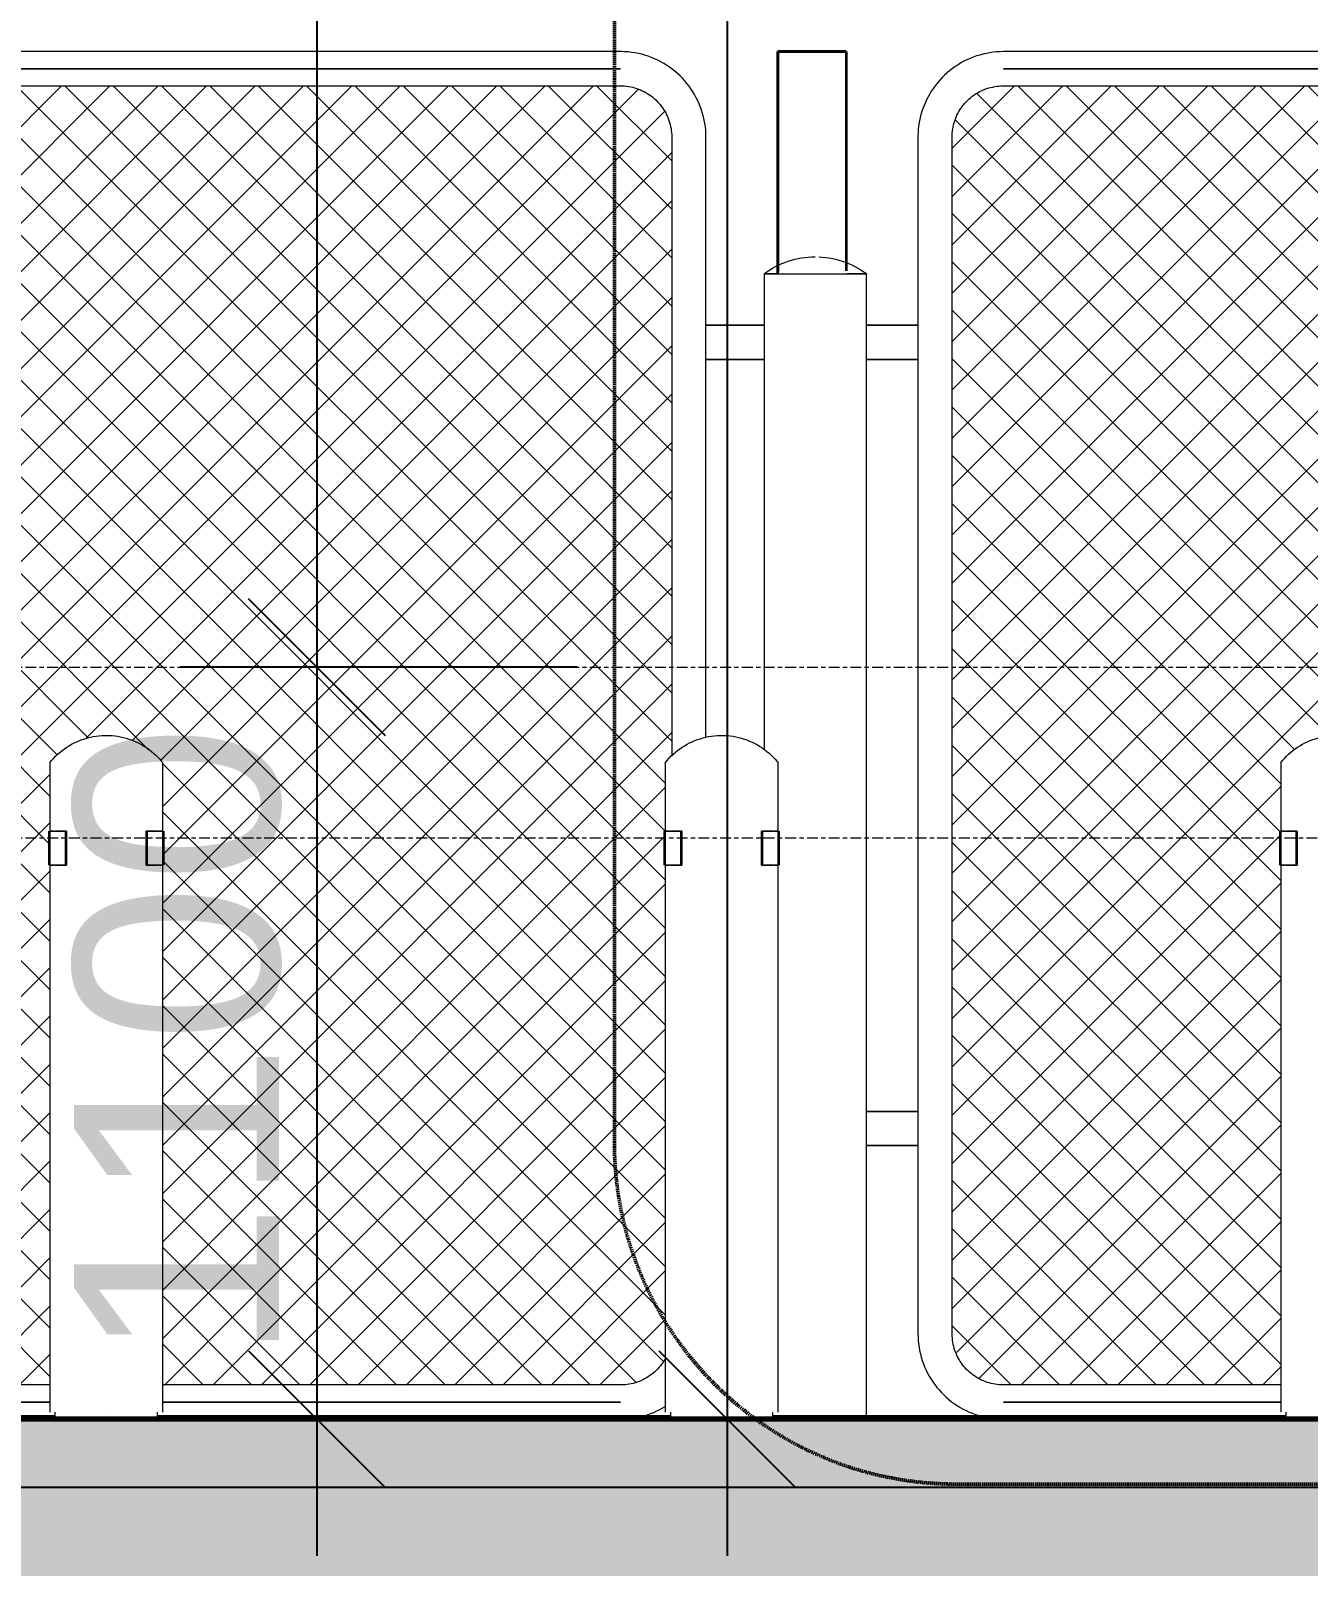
# Model space of a CAD drawing. Header units: millimetres. Extents: x -187664 to 435448, y -313239 to 299894.
# Drawn here: x 117036 to 118904, y -295212 to -292966 of the extents above; entities that cross this region are included whole.
import ezdxf

# ---------------------------------------------------------------- set-up
doc = ezdxf.new("R2010")
doc.units = ezdxf.units.MM
doc.linetypes.add('Centre', pattern=[31.75, 6.35, -4.7625, 15.875, -4.7625])
doc.linetypes.add('DPA_Hidden 50', pattern=[3, 2, -1])
for name, color, linetype, lineweight in [('A-ANNO-DIMS', 7, 'Continuous', 9), ('A-DETL-GENF', 7, 'Continuous', 35), ('A-DETL-THIN', 7, 'Continuous', 25), ('A-FLOR-FNSH', 7, 'Continuous', 70), ('A-FLOR-LEVL', 7, 'Continuous', 35), ('A-FLOR-PATT', 7, 'Continuous', 70), ('A-GENM', 7, 'Continuous', 9), ('A-GLAZ-CURT', 7, 'Continuous', 9), ('A-GLAZ-CWMG', 7, 'Continuous', 35)]:
    doc.layers.add(name, color=color, linetype=linetype, lineweight=lineweight)
doc.styles.add('Arial_2', font='arial.ttf', dxfattribs={"height": 300})
doc.dimstyles.new('DPA-DIM-3_0_T-T', dxfattribs={"dimscale": 304.8, "dimtxt": 306.07782, "dimasz": 0.656168, "dimexe": 0.656168, "dimexo": 0.0625, "dimgap": 0.164042, "dimtad": 1, "dimdec": 0, "dimzin": 0, "dimdsep": 46, "dimtxsty": 'Arial_2', "dimblk1": 'OBLIQUE', "dimblk2": 'OBLIQUE', "dimsah": 1, "dimcen": 0.09, "dimdle": 0.656168, "dimclrd": 7, "dimclre": 7, "dimclrt": 7, "dimadec": 8, "dimazin": 0, "dimtfac": 1, "dimtdec": 4, "dimtix": 1, "dimtmove": 0, "dimatfit": 3, "dimfxl": 1.312336, "dimfxlon": 1, "dimtvp": 1, "dimtolj": 1, "dimtzin": 0, "dimarcsym": 2})
pattern_1 = [(50, (108217.3, -305821.75), (728.737, -63.756), [76.2, -838.2]), (355, (108217.3, -305821.75), (-140.972, 764.228), [60.96, -670.56]), (100.451, (108278, -305827.1), (587.77, 700.467), [64.76, -712.36]), (46.184, (108217.3, -305618.55), (1084.316, -168.17), [114.3, -1257.3]), (96.636, (108307.7, -305632.6), (949.61, 989.71), [97.14, -1068.54]), (351.184, (108217.3, -305618.6), (949.62, 989.7), [91.44, -1005.84]), (21, (108318.9, -305669.35), (606.458, -409.06), [76.2, -838.2]), (326, (108318.9, -305669.35), (247.208, 736.753), [60.96, -670.56]), (71.451, (108369.44, -305703.44), (853.668, 327.685), [64.76, -712.36]), (37.5, (108217.3, -305821.75), (12.3547, 338.22), [33.528, -628.904, 33.528, -647.192, -673.1]), (37.5, (108217.3, -305821.75), (12.3547, 338.22), [-1343.152, 33.528, -639.572]), (7.5, (108217.3, -305821.75), (267.279, 400.722), [33.528, -354.584, 33.528, -613.664, -256.54]), (7.5, (108217.3, -305821.75), (267.279, 400.722), [-1035.304, 33.528, -223.012]), (327.5, (107990.73, -305821.75), (542.3633, -22.9153), [33.528, -220.472, 33.528, -758.952, -1051.56]), (327.5, (107990.73, -305821.75), (542.3633, -22.9153), [-1046.48, 33.528, -1018.032]), (317.5, (107889.13, -305821.75), (592.517, 101.707), [33.528, -296.672, 33.528, -492.76, -746.76]), (317.5, (107889.13, -305821.75), (592.517, 101.707), [-856.488, 33.528, -713.232])]

# ---------------------------------------------------------------- blocks, each defined once
blk = doc.blocks.new('DPA_CP_Fence Type D - Fence Post Left w MRTA Logo-V178-2120-01 ENTRANCE 1 SECTION A')
at = {"layer": 'A-GLAZ-CURT'}
h = blk.add_hatch(dxfattribs=at)
h.set_pattern_fill('FP_17', style=0, pattern_type=2)
h.set_pattern_definition([(45, (-866571.63, 101450), (-35.3552, 35.3554), []), (135, (-866571.63, 101450), (-35.3552, -35.3554), [])])
h.paths.add_polyline_path([(-865351.6, 101499.9), (-865346.4, 101500.5), (-865332.4, 101502.6), (-865311, 101511.9), (-865294.9, 101526.4), (-865286.1, 101539.2), (-865286.1, 102260), (-865288.1, 102260), (-865288.1, 102310), (-865286.1, 102310), (-865286.1, 102410), (-865276.5, 102419.5), (-865277.2, 103330.2), (-865279.2, 103344.2), (-865288.5, 103365.6), (-865303, 103381.7), (-865319, 103392.3), (-865336.4, 103398.4), (-865351.6, 103400.1), (-866499.9, 103400.1), (-866499.9, 101514.9), (-866507.4, 101514.9), (-866507.4, 101499.9), (-866186.1, 101500), (-866186.1, 102260), (-866188.1, 102260), (-866188.1, 102310), (-866186.1, 102310), (-866186.1, 102410), (-866167.8, 102428.1), (-866141.1, 102442.9), (-866134, 102445.3), (-866118, 102448.6), (-866100, 102449.7), (-866077.3, 102446.6), (-866066.3, 102442.9), (-866051.7, 102435.8), (-866036.2, 102425.1), (-866021.1, 102410), (-866021.1, 102310), (-866019.1, 102310), (-866019.1, 102260), (-866021.1, 102260), (-866021.1, 101499.9), (-865351.6, 101499.9)])
at = {"layer": 'A-GLAZ-CURT', "color": 7}
for p, q in [((-865351.6, 103450), (-866507.4, 103450)), ((-865351.6, 103425), (-866507.4, 103425)), ((-866507.4, 103425), (-865351.6, 103425)), ((-866499.9, 103400), (-865351.6, 103400)), ((-865276.6, 103325), (-865276.6, 102419.4)), ((-865226.6, 102447.4), (-865226.6, 103325)), ((-865141.5, 103050), (-865227.5, 103050)), ((-865226.8, 103050), (-865141.5, 103050)), ((-865227.5, 103000), (-865141.5, 103000)), ((-865141.4, 103000), (-865226.8, 103000)), ((-866332.7, 102450), (-866499.8, 102547)), ((-866482.2, 102547), (-866491, 102541.9)), ((-866446.9, 102547), (-866482.2, 102547)), ((-866473.3, 102531.7), (-866446.9, 102547)), ((-866491, 102541.9), (-866473.3, 102531.7)), ((-866499.9, 102505.8), (-866402.8, 102450)), ((-866493.5, 102450), (-866499.9, 102453.7)), ((-866499.9, 102446.3), (-866493.5, 102450)), ((-866402.8, 102450), (-866499.9, 102394.2)), ((-866499.7, 102353), (-866332.7, 102450)), ((-866473.3, 102368.3), (-866491, 102358.1)), ((-866446.9, 102353), (-866473.3, 102368.3)), ((-866491, 102358.1), (-866482.2, 102353)), ((-866482.2, 102353), (-866446.9, 102353)), ((-866186, 101500), (-866507.4, 101500)), ((-865351.6, 101500), (-866021.1, 101500)), ((-866507.4, 101475), (-866186.1, 101475)), ((-866186.1, 101475), (-866507.4, 101475)), ((-866021.1, 101475), (-865351.6, 101475)), ((-865351.6, 101475), (-866021.1, 101475)), ((-866532.4, 101450), (-866505, 101450))]:
    blk.add_line(p, q, dxfattribs=at)
at = {"layer": 'A-GLAZ-CURT', "color": 7, "flags": 128}
for points in [[(-865226.6, 103325), (-865226.7, 103330), (-865227, 103335), (-865227.5, 103340), (-865228.2, 103344.9), (-865229.1, 103349.8), (-865230.2, 103354.7), (-865231.5, 103359.5), (-865233, 103364.3), (-865234.6, 103369), (-865236.5, 103373.7), (-865238.5, 103378.2), (-865240.8, 103382.7), (-865243.2, 103387.1), (-865245.7, 103391.4), (-865248.5, 103395.6), (-865251.4, 103399.6), (-865254.4, 103403.6), (-865257.7, 103407.4), (-865261, 103411.1), (-865264.5, 103414.7), (-865268.2, 103418.1), (-865272, 103421.3), (-865275.9, 103424.5), (-865279.9, 103427.4), (-865284.1, 103430.2), (-865288.4, 103432.8), (-865292.7, 103435.2), (-865297.2, 103437.5), (-865301.7, 103439.6), (-865306.3, 103441.5), (-865311, 103443.2), (-865315.8, 103444.8), (-865320.6, 103446.1), (-865325.5, 103447.2), (-865330.4, 103448.2), (-865335.3, 103448.9), (-865340.3, 103449.5), (-865345.3, 103449.8), (-865350.3, 103450), (-865351.6, 103450)], [(-865351.6, 103400), (-865348.6, 103399.9), (-865345.6, 103399.8), (-865342.7, 103399.5), (-865339.7, 103399), (-865336.7, 103398.5), (-865333.8, 103397.9), (-865330.9, 103397.1), (-865328, 103396.2), (-865325.2, 103395.2), (-865322.4, 103394.1), (-865319.7, 103392.9), (-865317, 103391.5), (-865314.4, 103390.1), (-865311.8, 103388.5), (-865309.3, 103386.9), (-865306.8, 103385.2), (-865304.5, 103383.3), (-865302.2, 103381.4), (-865300, 103379.4), (-865297.8, 103377.3), (-865295.8, 103375.1), (-865293.8, 103372.8), (-865292, 103370.4), (-865290.2, 103368), (-865288.5, 103365.5), (-865287, 103363), (-865285.5, 103360.3), (-865284.1, 103357.7), (-865282.9, 103355), (-865281.7, 103352.2), (-865280.7, 103349.4), (-865279.8, 103346.5), (-865279, 103343.6), (-865278.3, 103340.7), (-865277.7, 103337.7), (-865277.3, 103334.8), (-865276.9, 103331.8), (-865276.7, 103328.8), (-865276.6, 103325.8), (-865276.6, 103325)], [(-865286.5, 101537.7), (-865288.1, 101535.2), (-865289.7, 101532.7), (-865291.5, 101530.2), (-865293.3, 101527.8), (-865295.3, 101525.5), (-865297.3, 101523.3), (-865299.4, 101521.2), (-865301.6, 101519.2), (-865303.8, 101517.2), (-865306.2, 101515.3), (-865308.6, 101513.6), (-865311.1, 101511.9), (-865313.7, 101510.3), (-865316.3, 101508.9), (-865319, 101507.5), (-865321.7, 101506.2), (-865324.5, 101505.1), (-865327.3, 101504.1), (-865330.1, 101503.1), (-865333, 101502.3), (-865335.9, 101501.7), (-865338.9, 101501.1), (-865341.9, 101500.6), (-865344.8, 101500.3), (-865347.8, 101500.1), (-865350.8, 101500), (-865351.6, 101500)], [(-865316.7, 101455), (-865312.3, 101456.3), (-865307.6, 101458), (-865303, 101459.9), (-865298.4, 101461.9), (-865293.9, 101464.1), (-865289.5, 101466.5), (-865286.1, 101468.6)]]:
    blk.add_lwpolyline(points, dxfattribs=at)
blk = doc.blocks.new('DPA_CP_Fence Type D - Fence Post Left w MRTA Logo-17948346-2120-01 ENTRANCE 1 SECTION A')
at = {"layer": 'A-GLAZ-CURT'}
h = blk.add_hatch(dxfattribs=at)
h.set_pattern_fill('FP_18', style=0, pattern_type=2)
h.set_pattern_definition([(45, (-863975.96, 101450), (-35.3552, 35.3554), []), (135, (-863975.96, 101450), (-35.3552, -35.3554), [])])
h.paths.add_polyline_path([(-864008.9, 101499.9), (-863155.1, 101500.5), (-863141.1, 101502.6), (-863119.7, 101511.9), (-863103.6, 101526.4), (-863092.9, 101542.4), (-863086.8, 101560.8), (-863085.2, 101575.8), (-863085.8, 103330.2), (-863087.9, 103344.2), (-863097.1, 103365.6), (-863111.7, 103381.7), (-863127.6, 103392.3), (-863145.1, 103398.4), (-863160.3, 103400.1), (-864796.9, 103399.5), (-864810.8, 103397.4), (-864832.2, 103388.2), (-864848.3, 103373.6), (-864858.9, 103357.7), (-864865.1, 103340.3), (-864866.8, 103325), (-864866.1, 101569.8), (-864864, 101555.8), (-864854.8, 101534.4), (-864840.2, 101518.3), (-864824.3, 101507.7), (-864806.8, 101501.6), (-864791.6, 101499.9), (-864386.1, 101499.9), (-864386.1, 102260), (-864388.1, 102260), (-864388.1, 102310), (-864386.1, 102310), (-864386.1, 102410), (-864367.8, 102428.1), (-864341.1, 102442.9), (-864334, 102445.3), (-864318, 102448.6), (-864300, 102449.7), (-864277.3, 102446.6), (-864266.3, 102442.9), (-864251.7, 102435.8), (-864236.4, 102425.2), (-864221.1, 102410), (-864221.1, 102310), (-864219.1, 102310), (-864219.1, 102260), (-864221.1, 102260), (-864221.1, 101499.9)])
h.paths.add_polyline_path([(-863976, 102353), (-863976, 102547), (-864144.8, 102450), (-864008.9, 102371.9)])
h.paths.add_polyline_path([(-863976, 102345), (-863976, 102353), (-864047.9, 102353), (-864214.9, 102450), (-864047.8, 102547), (-863976, 102547), (-863976, 102450)])
at = {"layer": 'A-GLAZ-CURT', "color": 7}
for p, q in [((-863160.3, 103450), (-864791.6, 103450)), ((-863160.3, 103425), (-864791.6, 103425)), ((-864791.6, 103425), (-863160.3, 103425)), ((-864791.6, 103400), (-863160.3, 103400)), ((-864916.6, 103325), (-864916.6, 101575)), ((-864866.6, 101575), (-864866.6, 103325)), ((-863085.3, 103325), (-863085.3, 101575)), ((-863035.3, 101575), (-863035.3, 103325)), ((-865141.6, 103125), (-865141.6, 102429)), ((-865122.2, 103125), (-865141.6, 103125)), ((-865141.6, 103125), (-864991.6, 103125)), ((-864991.6, 103125), (-865020.8, 103125)), ((-864991.6, 101455), (-864991.6, 103125)), ((-864915.8, 103050), (-864991.8, 103050)), ((-864991.6, 103050), (-864916.6, 103050)), ((-862930.2, 103050), (-863036.1, 103050)), ((-863035.4, 103050), (-862930.2, 103050)), ((-864991.8, 103000), (-864915.8, 103000)), ((-864916.6, 103000), (-864991.6, 103000)), ((-863036.1, 103000), (-862930.2, 103000)), ((-862930.2, 103000), (-863035.4, 103000)), ((-864047.8, 102547), (-864214.9, 102450)), ((-864144.8, 102450), (-863976, 102547)), ((-864065.4, 102547), (-864100.7, 102547)), ((-864100.7, 102547), (-864074.3, 102531.7)), ((-864056.6, 102541.9), (-864065.4, 102547)), ((-863976, 102547), (-864047.8, 102547)), ((-863904.1, 102547), (-863976, 102547)), ((-863976, 102547), (-863807.1, 102450)), ((-863737, 102450), (-863904.1, 102547)), ((-863886.5, 102547), (-863895.3, 102541.9)), ((-863851.2, 102547), (-863886.5, 102547)), ((-863877.6, 102531.7), (-863851.2, 102547)), ((-864074.3, 102531.7), (-864056.6, 102541.9)), ((-863895.3, 102541.9), (-863877.6, 102531.7)), ((-864020.9, 102521.2), (-864038.6, 102511)), ((-864038.6, 102511), (-863933.2, 102450)), ((-863897.9, 102450), (-864020.9, 102521.2)), ((-863931.1, 102521.2), (-863976, 102495.2)), ((-863958.1, 102484.9), (-863913.3, 102511)), ((-863913.3, 102511), (-863931.1, 102521.2)), ((-863993.6, 102485), (-864054, 102450)), ((-863976, 102474.8), (-863993.6, 102485)), ((-863976, 102495.2), (-863958.1, 102484.9)), ((-864018.8, 102450), (-863976, 102474.8)), ((-864214.9, 102450), (-864047.9, 102353)), ((-863976, 102353), (-864144.8, 102450)), ((-864054, 102450), (-863993.6, 102415)), ((-863933.2, 102450), (-864038.6, 102389)), ((-864020.9, 102378.8), (-863897.9, 102450)), ((-863976, 102425.2), (-864018.8, 102450)), ((-863807.1, 102450), (-863976, 102353)), ((-863904.1, 102353), (-863737, 102450)), ((-863993.6, 102415), (-863976, 102425.2)), ((-863958.1, 102415.1), (-863976, 102404.8)), ((-863913.3, 102389), (-863958.1, 102415.1)), ((-863976, 102404.8), (-863931.1, 102378.8)), ((-864074.3, 102368.3), (-864100.7, 102353)), ((-864056.6, 102358.1), (-864074.3, 102368.3)), ((-864038.6, 102389), (-864020.9, 102378.8)), ((-863931.1, 102378.8), (-863913.3, 102389)), ((-863877.6, 102368.3), (-863895.3, 102358.1)), ((-863851.2, 102353), (-863877.6, 102368.3)), ((-864100.7, 102353), (-864065.4, 102353)), ((-864065.4, 102353), (-864056.6, 102358.1)), ((-864047.9, 102353), (-863976, 102353)), ((-863976, 102353), (-863904.1, 102353)), ((-863895.3, 102358.1), (-863886.5, 102353)), ((-863886.5, 102353), (-863851.2, 102353)), ((-864915.8, 101900), (-864991.8, 101900)), ((-864991.6, 101900), (-864916.5, 101900)), ((-862930.2, 101900), (-863036.1, 101900)), ((-863035.3, 101900), (-862930.2, 101900)), ((-864991.8, 101850), (-864915.8, 101850)), ((-864916.5, 101850), (-864991.6, 101850)), ((-863036.1, 101850), (-862930.2, 101850)), ((-862930.2, 101850), (-863035.3, 101850)), ((-864386, 101500), (-864791.6, 101500)), ((-863160.3, 101500), (-864221.1, 101500)), ((-864791.6, 101475), (-864386.1, 101475)), ((-864386.1, 101475), (-864791.6, 101475)), ((-864221.1, 101475), (-863160.3, 101475)), ((-863160.3, 101475), (-864221.1, 101475))]:
    blk.add_line(p, q, dxfattribs=at)
at = {"layer": 'A-GLAZ-CURT', "color": 7, "flags": 128}
for points in [[(-864791.6, 103450), (-864796.6, 103449.9), (-864801.6, 103449.6), (-864806.6, 103449.1), (-864811.6, 103448.4), (-864816.5, 103447.5), (-864821.3, 103446.4), (-864826.2, 103445.1), (-864831, 103443.7), (-864835.7, 103442), (-864840.3, 103440.1), (-864844.9, 103438.1), (-864849.4, 103435.9), (-864853.7, 103433.5), (-864858, 103430.9), (-864862.2, 103428.2), (-864866.3, 103425.3), (-864870.2, 103422.2), (-864874.1, 103419), (-864877.8, 103415.6), (-864881.3, 103412.1), (-864884.7, 103408.4), (-864888, 103404.6), (-864891.1, 103400.7), (-864894, 103396.7), (-864896.8, 103392.5), (-864899.4, 103388.3), (-864901.9, 103383.9), (-864904.1, 103379.5), (-864906.2, 103374.9), (-864908.1, 103370.3), (-864909.9, 103365.6), (-864911.4, 103360.8), (-864912.7, 103356), (-864913.9, 103351.2), (-864914.8, 103346.2), (-864915.6, 103341.3), (-864916.1, 103336.3), (-864916.5, 103331.3), (-864916.6, 103326.3), (-864916.6, 103325)], [(-863035.3, 103325), (-863035.4, 103330), (-863035.7, 103335), (-863036.2, 103340), (-863036.9, 103344.9), (-863037.8, 103349.8), (-863038.9, 103354.7), (-863040.2, 103359.5), (-863041.6, 103364.3), (-863043.3, 103369), (-863045.2, 103373.7), (-863047.2, 103378.2), (-863049.4, 103382.7), (-863051.8, 103387.1), (-863054.4, 103391.4), (-863057.1, 103395.6), (-863060, 103399.6), (-863063.1, 103403.6), (-863066.3, 103407.4), (-863069.7, 103411.1), (-863073.2, 103414.7), (-863076.9, 103418.1), (-863080.6, 103421.3), (-863084.6, 103424.5), (-863088.6, 103427.4), (-863092.8, 103430.2), (-863097, 103432.8), (-863101.4, 103435.2), (-863105.8, 103437.5), (-863110.4, 103439.6), (-863115, 103441.5), (-863119.7, 103443.2), (-863124.5, 103444.8), (-863129.3, 103446.1), (-863134.1, 103447.2), (-863139, 103448.2), (-863144, 103448.9), (-863149, 103449.5), (-863153.9, 103449.8), (-863158.9, 103450), (-863160.3, 103450)], [(-864866.6, 103325), (-864866.6, 103328), (-864866.4, 103331), (-864866.1, 103334), (-864865.7, 103336.9), (-864865.1, 103339.9), (-864864.5, 103342.8), (-864863.7, 103345.7), (-864862.8, 103348.6), (-864861.8, 103351.4), (-864860.7, 103354.2), (-864859.5, 103356.9), (-864858.2, 103359.6), (-864856.7, 103362.3), (-864855.2, 103364.8), (-864853.5, 103367.3), (-864851.8, 103369.8), (-864850, 103372.2), (-864848, 103374.5), (-864846, 103376.7), (-864843.9, 103378.8), (-864841.7, 103380.8), (-864839.4, 103382.8), (-864837.1, 103384.7), (-864834.7, 103386.4), (-864832.2, 103388.1), (-864829.6, 103389.7), (-864827, 103391.1), (-864824.3, 103392.5), (-864821.6, 103393.8), (-864818.8, 103394.9), (-864816, 103395.9), (-864813.1, 103396.9), (-864810.3, 103397.7), (-864807.3, 103398.3), (-864804.4, 103398.9), (-864801.4, 103399.4), (-864798.4, 103399.7), (-864795.4, 103399.9), (-864792.4, 103400), (-864791.6, 103400)], [(-863160.3, 103400), (-863157.3, 103399.9), (-863154.3, 103399.8), (-863151.3, 103399.5), (-863148.3, 103399), (-863145.4, 103398.5), (-863142.5, 103397.9), (-863139.6, 103397.1), (-863136.7, 103396.2), (-863133.9, 103395.2), (-863131.1, 103394.1), (-863128.3, 103392.9), (-863125.7, 103391.5), (-863123, 103390.1), (-863120.5, 103388.5), (-863117.9, 103386.9), (-863115.5, 103385.2), (-863113.1, 103383.3), (-863110.8, 103381.4), (-863108.6, 103379.4), (-863106.5, 103377.3), (-863104.4, 103375.1), (-863102.5, 103372.8), (-863100.6, 103370.4), (-863098.9, 103368), (-863097.2, 103365.5), (-863095.6, 103363), (-863094.1, 103360.3), (-863092.8, 103357.7), (-863091.5, 103355), (-863090.4, 103352.2), (-863089.4, 103349.4), (-863088.4, 103346.5), (-863087.6, 103343.6), (-863087, 103340.7), (-863086.4, 103337.7), (-863085.9, 103334.8), (-863085.6, 103331.8), (-863085.4, 103328.8), (-863085.3, 103325.8), (-863085.3, 103325)], [(-865141.6, 103125), (-865137.6, 103127.9), (-865133.4, 103130.7), (-865129.1, 103133.3), (-865124.7, 103135.7), (-865120.3, 103137.9), (-865115.7, 103140), (-865111.1, 103141.8), (-865106.4, 103143.5), (-865101.6, 103145), (-865096.8, 103146.3), (-865091.9, 103147.4), (-865087, 103148.3), (-865082, 103149), (-865077.1, 103149.6), (-865072.1, 103149.9), (-865067.1, 103150)], [(-865061.6, 103149.9), (-865056.6, 103149.6), (-865051.7, 103149.1), (-865046.7, 103148.4), (-865041.8, 103147.5), (-865036.9, 103146.4), (-865032.1, 103145.1), (-865027.3, 103143.7), (-865022.6, 103142), (-865018, 103140.1), (-865013.4, 103138.1), (-865008.9, 103135.9), (-865004.5, 103133.5), (-865000.2, 103130.9), (-864996.1, 103128.2), (-864992, 103125.3), (-864991.6, 103125)], [(-864916.6, 101575), (-864916.5, 101570), (-864916.2, 101565), (-864915.7, 101560), (-864915, 101555.1), (-864914.1, 101550.2), (-864913.1, 101545.3), (-864911.8, 101540.5), (-864910.3, 101535.7), (-864908.6, 101531), (-864906.8, 101526.3), (-864904.7, 101521.8), (-864902.5, 101517.3), (-864900.1, 101512.9), (-864897.5, 101508.6), (-864894.8, 101504.4), (-864891.9, 101500.4), (-864888.8, 101496.4), (-864885.6, 101492.6), (-864882.2, 101488.9), (-864878.7, 101485.3), (-864875.1, 101481.9), (-864871.3, 101478.7), (-864867.4, 101475.5), (-864863.3, 101472.6), (-864859.2, 101469.8), (-864854.9, 101467.2), (-864850.6, 101464.8), (-864846.1, 101462.5), (-864841.6, 101460.4), (-864836.9, 101458.5), (-864832.2, 101456.8), (-864827.5, 101455.2)], [(-864791.6, 101500), (-864794.6, 101500.1), (-864797.6, 101500.2), (-864800.6, 101500.5), (-864803.6, 101501), (-864806.5, 101501.5), (-864809.5, 101502.1), (-864812.4, 101502.9), (-864815.2, 101503.8), (-864818.1, 101504.8), (-864820.8, 101505.9), (-864823.6, 101507.1), (-864826.3, 101508.5), (-864828.9, 101509.9), (-864831.5, 101511.5), (-864834, 101513.1), (-864836.4, 101514.8), (-864838.8, 101516.7), (-864841.1, 101518.6), (-864843.3, 101520.6), (-864845.4, 101522.7), (-864847.5, 101524.9), (-864849.4, 101527.2), (-864851.3, 101529.6), (-864853.1, 101532), (-864854.7, 101534.5), (-864856.3, 101537), (-864857.8, 101539.7), (-864859.1, 101542.3), (-864860.4, 101545), (-864861.5, 101547.8), (-864862.6, 101550.6), (-864863.5, 101553.5), (-864864.3, 101556.4), (-864865, 101559.3), (-864865.5, 101562.3), (-864866, 101565.2), (-864866.3, 101568.2), (-864866.5, 101571.2), (-864866.6, 101574.2), (-864866.6, 101575)], [(-863085.3, 101575), (-863085.4, 101572), (-863085.5, 101569), (-863085.8, 101566), (-863086.2, 101563.1), (-863086.8, 101560.1), (-863087.4, 101557.2), (-863088.2, 101554.3), (-863089.1, 101551.4), (-863090.1, 101548.6), (-863091.2, 101545.8), (-863092.4, 101543.1), (-863093.8, 101540.4), (-863095.2, 101537.7), (-863096.7, 101535.2), (-863098.4, 101532.7), (-863100.1, 101530.2), (-863102, 101527.8), (-863103.9, 101525.5), (-863105.9, 101523.3), (-863108, 101521.2), (-863110.2, 101519.2), (-863112.5, 101517.2), (-863114.9, 101515.3), (-863117.3, 101513.6), (-863119.8, 101511.9), (-863122.3, 101510.3), (-863124.9, 101508.9), (-863127.6, 101507.5), (-863130.3, 101506.2), (-863133.1, 101505.1), (-863135.9, 101504.1), (-863138.8, 101503.1), (-863141.7, 101502.3), (-863144.6, 101501.7), (-863147.5, 101501.1), (-863150.5, 101500.6), (-863153.5, 101500.3), (-863156.5, 101500.1), (-863159.5, 101500), (-863160.3, 101500)], [(-863125.2, 101455), (-863121, 101456.3), (-863116.3, 101458), (-863111.6, 101459.9), (-863107, 101461.9), (-863102.6, 101464.1), (-863098.2, 101466.5), (-863093.9, 101469.1), (-863089.7, 101471.8), (-863085.6, 101474.7), (-863081.7, 101477.8), (-863077.9, 101481), (-863074.2, 101484.4), (-863070.6, 101487.9), (-863067.2, 101491.6), (-863063.9, 101495.4), (-863060.8, 101499.3), (-863057.9, 101503.3), (-863055.1, 101507.5), (-863052.5, 101511.7), (-863050, 101516.1), (-863047.8, 101520.5), (-863045.7, 101525.1), (-863043.8, 101529.7), (-863042.1, 101534.4), (-863040.5, 101539.2), (-863039.2, 101544), (-863038.1, 101548.8), (-863037.1, 101553.8), (-863036.4, 101558.7), (-863035.8, 101563.7), (-863035.5, 101568.7), (-863035.3, 101573.7), (-863035.3, 101575)]]:
    blk.add_lwpolyline(points, dxfattribs=at)
blk = doc.blocks.new('Rectangular Mullion - Mullion_H-Beam-17948298-2120-01 ENTRANCE 1 SECTION A')
at = {"layer": 'A-GLAZ-CWMG', "color": 7}
for p, q in [((-865021.7, 103450), (-865121.7, 103450)), ((-865121.7, 103450), (-865121.7, 103450)), ((-865121.7, 103450), (-865076.7, 103450)), ((-865121.7, 103450), (-865121.7, 103136.6)), ((-865121.7, 103450), (-865121.7, 103136.6)), ((-865121.5, 103450), (-865021.5, 103450)), ((-865076.5, 103450), (-865121.5, 103450)), ((-865121.5, 103450), (-865121.5, 103450)), ((-865121.5, 103125), (-865121.5, 103450)), ((-865121.5, 103450), (-865121.5, 103128.3)), ((-865066.7, 103450), (-865021.7, 103450)), ((-865021.5, 103450), (-865066.5, 103450)), ((-865021.5, 103450), (-865021.5, 103132.7)), ((-865021.5, 103450), (-865021.5, 103129.6))]:
    blk.add_line(p, q, dxfattribs=at)
blk = doc.blocks.new('BOLLARD - BOLLARD-V366-2120-01 ENTRANCE 1 SECTION A')
at = {"layer": 'A-GENM', "color": 7}
for p, q in [((-862916.1, 102410), (-862916.1, 101460)), ((-862833.6, 102410), (-862833.6, 102410)), ((-862833.6, 102410), (-862833.6, 102410)), ((-862751.1, 101460), (-862751.1, 102410)), ((-862918.1, 102310), (-862918.1, 102260)), ((-862916.7, 102310), (-862893.4, 102310)), ((-862910.5, 102310), (-862916.1, 102310)), ((-862892, 102310), (-862908.4, 102310)), ((-862893.4, 102310), (-862892, 102310)), ((-862893.4, 102260), (-862893.4, 102310)), ((-862892, 102310), (-862892, 102260)), ((-862775.3, 102310), (-862773.9, 102310)), ((-862758.9, 102310), (-862775.3, 102310)), ((-862775.3, 102260), (-862775.3, 102310)), ((-862773.9, 102310), (-862750.5, 102310)), ((-862773.9, 102310), (-862773.9, 102260)), ((-862751.1, 102310), (-862756.8, 102310)), ((-862749.1, 102260), (-862749.1, 102310)), ((-862893.4, 102260), (-862916.7, 102260)), ((-862916.1, 102260), (-862910.5, 102260)), ((-862908.4, 102260), (-862892, 102260)), ((-862892, 102260), (-862893.4, 102260)), ((-862775.3, 102260), (-862758.9, 102260)), ((-862773.9, 102260), (-862775.3, 102260)), ((-862750.5, 102260), (-862773.9, 102260)), ((-862756.8, 102260), (-862751.1, 102260)), ((-862908.6, 101460), (-862908.6, 101450)), ((-862833.6, 101460), (-862833.6, 101460)), ((-862833.6, 101460), (-862833.6, 101460)), ((-862833.6, 101460), (-862833.6, 101460)), ((-862833.6, 101460), (-862833.6, 101460)), ((-862758.6, 101450), (-862758.6, 101460))]:
    blk.add_line(p, q, dxfattribs=at)
at = {"layer": 'A-GENM', "color": 7, "flags": 128}
for points in [[(-862916.1, 102410), (-862913.5, 102413.2), (-862910.7, 102416.4), (-862907.8, 102419.4), (-862904.7, 102422.3), (-862901.6, 102425.1), (-862898.3, 102427.7), (-862894.9, 102430.3), (-862891.5, 102432.6), (-862887.9, 102434.9), (-862884.3, 102437), (-862880.6, 102438.9), (-862876.8, 102440.7), (-862872.9, 102442.4), (-862869, 102443.9), (-862865, 102445.2), (-862860.9, 102446.4), (-862856.9, 102447.4), (-862852.8, 102448.2), (-862848.6, 102448.9), (-862844.4, 102449.4), (-862840.2, 102449.8), (-862836, 102450), (-862833.6, 102450)], [(-862833.6, 102450), (-862829.4, 102449.9), (-862825.2, 102449.7), (-862821.1, 102449.2), (-862816.9, 102448.7), (-862812.8, 102447.9), (-862808.7, 102447), (-862804.6, 102445.9), (-862800.6, 102444.7), (-862796.6, 102443.3), (-862792.7, 102441.7), (-862788.9, 102440), (-862785.1, 102438.1), (-862781.4, 102436.1), (-862777.8, 102433.9), (-862774.3, 102431.6), (-862770.9, 102429.2), (-862767.6, 102426.6), (-862764.4, 102423.9), (-862761.3, 102421.1), (-862758.3, 102418.1), (-862755.4, 102415.1), (-862752.7, 102411.9), (-862751.1, 102410)]]:
    blk.add_lwpolyline(points, dxfattribs=at)
blk = doc.blocks.new('DPA_Drainage Gutter_Landscape_Type A - DPA_Drainage Gutter_Landscape_Type A-17901847-2120-01 ENTRANCE 1 SECTION A')
at = {"layer": 'A-GENM', "color": 7}
for p, q in [((-866178.6, 101455), (-866505, 101455)), ((-866504.1, 101455), (-866178.6, 101455)), ((-866498, 101455), (-866178.6, 101455)), ((-866178.6, 101455), (-866497.8, 101455)), ((-866497.4, 101455), (-866178.6, 101455)), ((-866178.6, 101455), (-866497.1, 101455)), ((-866223.7, 101455), (-866210.7, 101455)), ((-866223.6, 101455), (-866210.6, 101455)), ((-866210.6, 101455), (-866223.6, 101455)), ((-866210.4, 101455), (-866223.4, 101455)), ((-866203.7, 101455), (-866190.7, 101455)), ((-866203.6, 101455), (-866190.6, 101455)), ((-866190.6, 101455), (-866203.6, 101455)), ((-866190.4, 101455), (-866203.4, 101455)), ((-866183.7, 101455), (-866178.6, 101455)), ((-866183.6, 101455), (-866178.6, 101455)), ((-866178.6, 101455), (-866183.6, 101455)), ((-866178.6, 101455), (-866183.4, 101455)), ((-865910, 101455), (-866028.8, 101455)), ((-866028.8, 101455), (-865909.1, 101455)), ((-866028.8, 101455), (-865917, 101455)), ((-865916.8, 101455), (-866028.8, 101455)), ((-866028.8, 101455), (-865916.4, 101455)), ((-865916.1, 101455), (-866028.8, 101455)), ((-866023.7, 101455), (-866010.7, 101455)), ((-866023.6, 101455), (-866010.6, 101455)), ((-866010.6, 101455), (-866023.6, 101455)), ((-866010.4, 101455), (-866023.4, 101455)), ((-866003.7, 101455), (-865990.7, 101455)), ((-866003.6, 101455), (-865990.6, 101455)), ((-865990.6, 101455), (-866003.6, 101455)), ((-865990.4, 101455), (-866003.4, 101455)), ((-865983.7, 101455), (-865970.7, 101455)), ((-865983.6, 101455), (-865970.6, 101455)), ((-865970.6, 101455), (-865983.6, 101455)), ((-865970.4, 101455), (-865983.4, 101455)), ((-865963.7, 101455), (-865950.7, 101455)), ((-865963.6, 101455), (-865950.6, 101455)), ((-865950.6, 101455), (-865963.6, 101455)), ((-865950.4, 101455), (-865963.4, 101455)), ((-865353.2, 101455), (-865948.2, 101455)), ((-865947.3, 101455), (-865352.3, 101455)), ((-865947.3, 101450), (-865947.3, 101455)), ((-865943.7, 101455), (-865930.7, 101455)), ((-865943.6, 101455), (-865930.6, 101455)), ((-865930.6, 101455), (-865943.6, 101455)), ((-865930.4, 101455), (-865943.4, 101455)), ((-865941.2, 101455), (-865360.2, 101455)), ((-865941, 101455), (-865934, 101455)), ((-865360, 101455), (-865941, 101455)), ((-865933.8, 101455), (-865940.8, 101455)), ((-865940.8, 101455), (-865933.8, 101455)), ((-865933.6, 101455), (-865940.6, 101455)), ((-865940.6, 101455), (-865359.6, 101455)), ((-865359.4, 101455), (-865940.4, 101455)), ((-865927, 101455), (-865914, 101455)), ((-865926.8, 101455), (-865913.8, 101455)), ((-865913.8, 101455), (-865926.8, 101455)), ((-865913.6, 101455), (-865926.6, 101455)), ((-865923.7, 101455), (-865916.7, 101455)), ((-865923.6, 101455), (-865916.6, 101455)), ((-865916.6, 101455), (-865923.6, 101455)), ((-865916.4, 101455), (-865923.4, 101455)), ((-865909.1, 101450), (-865909.1, 101455)), ((-865907, 101455), (-865894, 101455)), ((-865906.8, 101455), (-865893.8, 101455)), ((-865893.8, 101455), (-865906.8, 101455)), ((-865893.6, 101455), (-865906.6, 101455)), ((-865887, 101455), (-865874, 101455)), ((-865886.8, 101455), (-865873.8, 101455)), ((-865873.8, 101455), (-865886.8, 101455)), ((-865873.6, 101455), (-865886.6, 101455)), ((-865867, 101455), (-865854, 101455)), ((-865866.8, 101455), (-865853.8, 101455)), ((-865853.8, 101455), (-865866.8, 101455)), ((-865853.6, 101455), (-865866.6, 101455)), ((-865847, 101455), (-865834, 101455)), ((-865846.8, 101455), (-865833.8, 101455)), ((-865833.8, 101455), (-865846.8, 101455)), ((-865833.6, 101455), (-865846.6, 101455)), ((-865827, 101455), (-865814, 101455)), ((-865826.8, 101455), (-865813.8, 101455)), ((-865813.8, 101455), (-865826.8, 101455)), ((-865813.6, 101455), (-865826.6, 101455)), ((-865807, 101455), (-865794, 101455)), ((-865806.8, 101455), (-865793.8, 101455)), ((-865793.8, 101455), (-865806.8, 101455)), ((-865793.6, 101455), (-865806.6, 101455)), ((-865787, 101455), (-865774, 101455)), ((-865786.8, 101455), (-865773.8, 101455)), ((-865773.8, 101455), (-865786.8, 101455)), ((-865773.6, 101455), (-865786.6, 101455)), ((-865767, 101455), (-865754, 101455)), ((-865766.8, 101455), (-865753.8, 101455)), ((-865753.8, 101455), (-865766.8, 101455)), ((-865753.6, 101455), (-865766.6, 101455)), ((-865747, 101455), (-865734, 101455)), ((-865746.8, 101455), (-865733.8, 101455)), ((-865733.8, 101455), (-865746.8, 101455)), ((-865733.6, 101455), (-865746.6, 101455)), ((-865727, 101455), (-865714, 101455)), ((-865726.8, 101455), (-865713.8, 101455)), ((-865713.8, 101455), (-865726.8, 101455)), ((-865713.6, 101455), (-865726.6, 101455)), ((-865707, 101455), (-865694, 101455)), ((-865706.8, 101455), (-865693.8, 101455)), ((-865693.8, 101455), (-865706.8, 101455)), ((-865693.6, 101455), (-865706.6, 101455)), ((-865687, 101455), (-865674, 101455)), ((-865686.8, 101455), (-865673.8, 101455)), ((-865673.8, 101455), (-865686.8, 101455)), ((-865673.6, 101455), (-865686.6, 101455)), ((-865667, 101455), (-865654, 101455)), ((-865666.8, 101455), (-865653.8, 101455)), ((-865653.8, 101455), (-865666.8, 101455)), ((-865653.6, 101455), (-865666.6, 101455)), ((-865647, 101455), (-865634, 101455)), ((-865646.8, 101455), (-865633.8, 101455)), ((-865633.8, 101455), (-865646.8, 101455)), ((-865633.6, 101455), (-865646.6, 101455)), ((-865627, 101455), (-865614, 101455)), ((-865626.8, 101455), (-865613.8, 101455)), ((-865613.8, 101455), (-865626.8, 101455)), ((-865613.6, 101455), (-865626.6, 101455)), ((-865607, 101455), (-865594, 101455)), ((-865606.8, 101455), (-865593.8, 101455)), ((-865593.8, 101455), (-865606.8, 101455)), ((-865593.6, 101455), (-865606.6, 101455)), ((-865587, 101455), (-865574, 101455)), ((-865586.8, 101455), (-865573.8, 101455)), ((-865573.8, 101455), (-865586.8, 101455)), ((-865573.6, 101455), (-865586.6, 101455)), ((-865567, 101455), (-865554, 101455)), ((-865566.8, 101455), (-865553.8, 101455)), ((-865553.8, 101455), (-865566.8, 101455)), ((-865553.6, 101455), (-865566.6, 101455)), ((-865547, 101455), (-865534, 101455)), ((-865546.8, 101455), (-865533.8, 101455)), ((-865533.8, 101455), (-865546.8, 101455)), ((-865533.6, 101455), (-865546.6, 101455)), ((-865527, 101455), (-865514, 101455)), ((-865526.8, 101455), (-865513.8, 101455)), ((-865513.8, 101455), (-865526.8, 101455)), ((-865513.6, 101455), (-865526.6, 101455)), ((-865507, 101455), (-865494, 101455)), ((-865506.8, 101455), (-865493.8, 101455)), ((-865493.8, 101455), (-865506.8, 101455)), ((-865493.6, 101455), (-865506.6, 101455)), ((-865487, 101455), (-865474, 101455)), ((-865486.8, 101455), (-865473.8, 101455)), ((-865473.8, 101455), (-865486.8, 101455)), ((-865473.6, 101455), (-865486.6, 101455)), ((-865467, 101455), (-865454, 101455)), ((-865466.8, 101455), (-865453.8, 101455)), ((-865453.8, 101455), (-865466.8, 101455)), ((-865453.6, 101455), (-865466.6, 101455)), ((-865447, 101455), (-865434, 101455)), ((-865446.8, 101455), (-865433.8, 101455)), ((-865433.8, 101455), (-865446.8, 101455)), ((-865433.6, 101455), (-865446.6, 101455)), ((-865427, 101455), (-865414, 101455)), ((-865426.8, 101455), (-865413.8, 101455)), ((-865413.8, 101455), (-865426.8, 101455)), ((-865413.6, 101455), (-865426.6, 101455)), ((-865407, 101455), (-865394, 101455)), ((-865406.8, 101455), (-865393.8, 101455)), ((-865393.8, 101455), (-865406.8, 101455)), ((-865393.6, 101455), (-865406.6, 101455)), ((-865278.6, 101455), (-865391.4, 101455)), ((-865390.5, 101455), (-865278.6, 101455)), ((-865390.5, 101450), (-865390.5, 101455)), ((-865387, 101455), (-865374, 101455)), ((-865386.8, 101455), (-865373.8, 101455)), ((-865373.8, 101455), (-865386.8, 101455)), ((-865373.6, 101455), (-865386.6, 101455)), ((-865384.4, 101455), (-865278.6, 101455)), ((-865384.2, 101455), (-865377.2, 101455)), ((-865278.6, 101455), (-865384.2, 101455)), ((-865377, 101455), (-865384, 101455)), ((-865384, 101455), (-865377, 101455)), ((-865376.8, 101455), (-865383.8, 101455)), ((-865383.8, 101455), (-865278.6, 101455)), ((-865278.6, 101455), (-865383.6, 101455)), ((-865370.2, 101455), (-865357.2, 101455)), ((-865370, 101455), (-865357, 101455)), ((-865357, 101455), (-865370, 101455)), ((-865356.8, 101455), (-865369.8, 101455)), ((-865367, 101455), (-865360, 101455)), ((-865366.8, 101455), (-865359.8, 101455)), ((-865359.8, 101455), (-865366.8, 101455)), ((-865359.6, 101455), (-865366.6, 101455)), ((-865352.3, 101450), (-865352.3, 101455)), ((-865350.2, 101455), (-865337.2, 101455)), ((-865350, 101455), (-865337, 101455)), ((-865337, 101455), (-865350, 101455)), ((-865336.8, 101455), (-865349.8, 101455)), ((-865330.2, 101455), (-865317.2, 101455)), ((-865330, 101455), (-865317, 101455)), ((-865317, 101455), (-865330, 101455)), ((-865316.8, 101455), (-865329.8, 101455)), ((-865310.2, 101455), (-865297.2, 101455)), ((-865310, 101455), (-865297, 101455)), ((-865297, 101455), (-865310, 101455)), ((-865296.8, 101455), (-865309.8, 101455)), ((-865290.2, 101455), (-865278.6, 101455)), ((-865290, 101455), (-865278.6, 101455)), ((-865278.6, 101455), (-865290, 101455)), ((-865278.6, 101455), (-865289.8, 101455)), ((-864796.4, 101455), (-865128.8, 101455)), ((-865128.8, 101455), (-864795.5, 101455)), ((-865128.8, 101455), (-865117, 101455)), ((-865116.8, 101455), (-865128.8, 101455)), ((-865128.8, 101455), (-865117.2, 101455)), ((-865117, 101455), (-865128.8, 101455)), ((-865128.8, 101455), (-864803.4, 101455)), ((-864803.2, 101455), (-865128.8, 101455)), ((-865128.8, 101455), (-864802.8, 101455)), ((-864802.6, 101455), (-865128.8, 101455)), ((-865110.2, 101455), (-865097.2, 101455)), ((-865110, 101455), (-865097, 101455)), ((-865097, 101455), (-865110, 101455)), ((-865096.8, 101455), (-865109.8, 101455)), ((-865090.2, 101455), (-865077.2, 101455)), ((-865090, 101455), (-865077, 101455)), ((-865077, 101455), (-865090, 101455)), ((-865076.8, 101455), (-865089.8, 101455)), ((-865070.2, 101455), (-865057.2, 101455)), ((-865070, 101455), (-865057, 101455)), ((-865057, 101455), (-865070, 101455)), ((-865056.8, 101455), (-865069.8, 101455)), ((-865050.2, 101455), (-865037.2, 101455)), ((-865050, 101455), (-865037, 101455)), ((-865037, 101455), (-865050, 101455)), ((-865036.8, 101455), (-865049.8, 101455)), ((-865030.2, 101455), (-865017.2, 101455)), ((-865030, 101455), (-865017, 101455)), ((-865017, 101455), (-865030, 101455)), ((-865016.8, 101455), (-865029.8, 101455)), ((-865010.2, 101455), (-864997.2, 101455)), ((-865010, 101455), (-864997, 101455)), ((-864997, 101455), (-865010, 101455)), ((-864996.8, 101455), (-865009.8, 101455)), ((-864990.2, 101455), (-864977.2, 101455)), ((-864990, 101455), (-864977, 101455)), ((-864977, 101455), (-864990, 101455)), ((-864976.8, 101455), (-864989.8, 101455)), ((-864970.2, 101455), (-864957.2, 101455)), ((-864970, 101455), (-864957, 101455)), ((-864957, 101455), (-864970, 101455)), ((-864956.8, 101455), (-864969.8, 101455)), ((-864950.2, 101455), (-864937.2, 101455)), ((-864950, 101455), (-864937, 101455)), ((-864937, 101455), (-864950, 101455)), ((-864936.8, 101455), (-864949.8, 101455)), ((-864930.2, 101455), (-864917.2, 101455)), ((-864930, 101455), (-864917, 101455)), ((-864917, 101455), (-864930, 101455)), ((-864916.8, 101455), (-864929.8, 101455)), ((-864910.2, 101455), (-864897.2, 101455)), ((-864910, 101455), (-864897, 101455)), ((-864897, 101455), (-864910, 101455)), ((-864896.8, 101455), (-864909.8, 101455)), ((-864890.2, 101455), (-864877.2, 101455)), ((-864890, 101455), (-864877, 101455)), ((-864877, 101455), (-864890, 101455)), ((-864876.8, 101455), (-864889.8, 101455)), ((-864870.2, 101455), (-864857.2, 101455)), ((-864870, 101455), (-864857, 101455)), ((-864857, 101455), (-864870, 101455)), ((-864856.8, 101455), (-864869.8, 101455)), ((-864850.2, 101455), (-864837.2, 101455)), ((-864850, 101455), (-864837, 101455)), ((-864837, 101455), (-864850, 101455)), ((-864836.8, 101455), (-864849.8, 101455)), ((-864378.6, 101455), (-864834.6, 101455)), ((-864833.8, 101455), (-864378.6, 101455)), ((-864833.8, 101450), (-864833.8, 101455)), ((-864830.2, 101455), (-864817.2, 101455)), ((-864830, 101455), (-864817, 101455)), ((-864817, 101455), (-864830, 101455)), ((-864816.8, 101455), (-864829.8, 101455)), ((-864827.6, 101455), (-864378.6, 101455)), ((-864827.4, 101455), (-864820.4, 101455)), ((-864378.6, 101455), (-864827.4, 101455)), ((-864820.2, 101455), (-864827.2, 101455)), ((-864827.2, 101455), (-864820.2, 101455)), ((-864820, 101455), (-864827, 101455)), ((-864827, 101455), (-864378.6, 101455)), ((-864378.6, 101455), (-864826.8, 101455)), ((-864813.4, 101455), (-864800.4, 101455)), ((-864813.2, 101455), (-864800.2, 101455)), ((-864800.2, 101455), (-864813.2, 101455)), ((-864800, 101455), (-864813, 101455)), ((-864810.2, 101455), (-864803.2, 101455)), ((-864810, 101455), (-864803, 101455)), ((-864803, 101455), (-864810, 101455)), ((-864802.8, 101455), (-864809.8, 101455)), ((-864795.5, 101450), (-864795.5, 101455)), ((-864793.4, 101455), (-864780.4, 101455)), ((-864793.2, 101455), (-864780.2, 101455)), ((-864780.2, 101455), (-864793.2, 101455)), ((-864780, 101455), (-864793, 101455)), ((-864773.4, 101455), (-864760.4, 101455)), ((-864773.2, 101455), (-864760.2, 101455)), ((-864760.2, 101455), (-864773.2, 101455)), ((-864760, 101455), (-864773, 101455)), ((-864753.4, 101455), (-864740.4, 101455)), ((-864753.2, 101455), (-864740.2, 101455)), ((-864740.2, 101455), (-864753.2, 101455)), ((-864740, 101455), (-864753, 101455)), ((-864733.4, 101455), (-864720.4, 101455)), ((-864733.2, 101455), (-864720.2, 101455)), ((-864720.2, 101455), (-864733.2, 101455)), ((-864720, 101455), (-864733, 101455)), ((-864713.4, 101455), (-864700.4, 101455)), ((-864712.1, 101455), (-864700.2, 101455)), ((-864700, 101455), (-864712.1, 101455)), ((-864700.2, 101455), (-864712.1, 101455)), ((-864693.4, 101455), (-864680.4, 101455)), ((-864693.2, 101455), (-864680.2, 101455)), ((-864680.2, 101455), (-864693.2, 101455)), ((-864680, 101455), (-864693, 101455)), ((-864673.4, 101455), (-864660.4, 101455)), ((-864673.2, 101455), (-864660.2, 101455)), ((-864660.2, 101455), (-864673.2, 101455)), ((-864660, 101455), (-864673, 101455)), ((-864653.4, 101455), (-864640.4, 101455)), ((-864653.2, 101455), (-864640.2, 101455)), ((-864640.2, 101455), (-864653.2, 101455)), ((-864640, 101455), (-864653, 101455)), ((-864633.4, 101455), (-864620.4, 101455)), ((-864633.2, 101455), (-864620.2, 101455)), ((-864620.2, 101455), (-864633.2, 101455)), ((-864620, 101455), (-864633, 101455)), ((-864613.4, 101455), (-864600.4, 101455)), ((-864613.2, 101455), (-864600.2, 101455)), ((-864600.2, 101455), (-864613.2, 101455)), ((-864600, 101455), (-864613, 101455)), ((-864593.4, 101455), (-864580.4, 101455)), ((-864593.2, 101455), (-864580.2, 101455)), ((-864580.2, 101455), (-864593.2, 101455)), ((-864580, 101455), (-864593, 101455)), ((-864573.4, 101455), (-864560.4, 101455)), ((-864573.2, 101455), (-864560.2, 101455)), ((-864560.2, 101455), (-864573.2, 101455)), ((-864560, 101455), (-864573, 101455)), ((-864553.4, 101455), (-864540.4, 101455)), ((-864553.2, 101455), (-864540.2, 101455)), ((-864540.2, 101455), (-864553.2, 101455)), ((-864540, 101455), (-864553, 101455)), ((-864533.4, 101455), (-864520.4, 101455)), ((-864533.2, 101455), (-864520.2, 101455)), ((-864520.2, 101455), (-864533.2, 101455)), ((-864520, 101455), (-864533, 101455)), ((-864513.4, 101455), (-864500.4, 101455)), ((-864513.2, 101455), (-864500.2, 101455)), ((-864500.2, 101455), (-864513.2, 101455)), ((-864500, 101455), (-864513, 101455)), ((-864493.4, 101455), (-864480.4, 101455)), ((-864493.2, 101455), (-864480.2, 101455)), ((-864480.2, 101455), (-864493.2, 101455)), ((-864480, 101455), (-864493, 101455)), ((-864473.4, 101455), (-864460.4, 101455)), ((-864473.2, 101455), (-864460.2, 101455)), ((-864460.2, 101455), (-864473.2, 101455)), ((-864460, 101455), (-864473, 101455)), ((-864453.4, 101455), (-864440.4, 101455)), ((-864453.2, 101455), (-864440.2, 101455)), ((-864440.2, 101455), (-864453.2, 101455)), ((-864440, 101455), (-864453, 101455)), ((-864433.4, 101455), (-864420.4, 101455)), ((-864433.2, 101455), (-864420.2, 101455)), ((-864420.2, 101455), (-864433.2, 101455)), ((-864420, 101455), (-864433, 101455)), ((-864413.4, 101455), (-864400.4, 101455)), ((-864413.2, 101455), (-864400.2, 101455)), ((-864400.2, 101455), (-864413.2, 101455)), ((-864400, 101455), (-864413, 101455)), ((-864393.4, 101455), (-864380.4, 101455)), ((-864393.2, 101455), (-864380.2, 101455)), ((-864380.2, 101455), (-864393.2, 101455)), ((-864380, 101455), (-864393, 101455))]:
    blk.add_line(p, q, dxfattribs=at)
blk = doc.blocks.new('DPA_AN_Callout - DPA_AN_Callout-15644517-2120-01 ENTRANCE 1 SECTION A')
at = {"layer": 'A-DETL-GENF', "color": 7, "linetype": 'DPA_Hidden 50', "lineweight": 50}
for p, q in [((-865360.6, 101855), (-865360.6, 103845)), ((-863699.4, 101355), (-864860.6, 101355))]:
    blk.add_line(p, q, dxfattribs=at)
blk.add_arc((-864860.6, 101855), 500, 180, 270, dxfattribs=at)
blk = doc.blocks.new('_Oblique')
at = {"color": 7, "linetype": 'ByBlock', "lineweight": -2}
blk.add_line((-0.5, -0.5), (0.5, 0.5), dxfattribs=at)
blk = doc.blocks.new('*D3706')
at = {"layer": 'A-ANNO-DIMS', "color": 7, "lineweight": -2, "transparency": 16777216}
for p, q in [((117454.5, -290696.8), (117454.5, -294096.8)), ((117835.5, -290896.8), (117254.5, -290896.8)), ((117835.5, -293896.8), (117254.5, -293896.8))]:
    blk.add_line(p, q, dxfattribs=at)
at = {"layer": 'A-ANNO-DIMS', "color": 7, "lineweight": -2, "transparency": 16777216, "xscale": 200, "yscale": 200, "zscale": 200}
for p, rotation in [((117454.5, -290896.8), 90), ((117454.5, -293896.8), 270)]:
    blk.add_blockref('_Oblique', p, dxfattribs=dict(at, rotation=rotation))
at = {"layer": 'A-ANNO-DIMS', "color": 7, "transparency": 16777216, "insert": (117251.3, -292396.8), "char_height": 300, "width": 1107.531, "attachment_point": 5, "rotation": 90, "style": 'Arial_2'}
blk.add_mtext('\\A1;3000', dxfattribs=at)
blk = doc.blocks.new('*D3707')
at = {"layer": 'A-ANNO-DIMS', "color": 7, "lineweight": -2, "transparency": 16777216}
for p, q in [((117454.5, -293696.8), (117454.5, -295196.8)), ((117835.5, -293896.8), (117254.5, -293896.8)), ((117835.5, -294996.8), (117254.5, -294996.8))]:
    blk.add_line(p, q, dxfattribs=at)
at = {"layer": 'A-ANNO-DIMS', "color": 7, "lineweight": -2, "transparency": 16777216, "xscale": 200, "yscale": 200, "zscale": 200}
for p, rotation in [((117454.5, -293896.8), 90), ((117454.5, -294996.8), 270)]:
    blk.add_blockref('_Oblique', p, dxfattribs=dict(at, rotation=rotation))
at = {"layer": 'A-ANNO-DIMS', "color": 7, "transparency": 16777216, "insert": (117251.4, -294446.8), "char_height": 300, "width": 1107.531, "attachment_point": 5, "rotation": 90, "style": 'Arial_2'}
blk.add_mtext('\\A1;1100', dxfattribs=at)
blk = doc.blocks.new('*D3712')
at = {"layer": 'A-ANNO-DIMS', "color": 7, "lineweight": -2, "transparency": 16777216}
for p, q in [((118054.5, -277946.8), (118054.5, -295196.8)), ((117673.6, -278146.8), (118254.5, -278146.8)), ((118435.5, -294996.8), (117854.5, -294996.8))]:
    blk.add_line(p, q, dxfattribs=at)
at = {"layer": 'A-ANNO-DIMS', "color": 7, "lineweight": -2, "transparency": 16777216, "xscale": 200, "yscale": 200, "zscale": 200}
for p, rotation in [((118054.5, -278146.8), 90), ((118054.5, -294996.8), 270)]:
    blk.add_blockref('_Oblique', p, dxfattribs=dict(at, rotation=rotation))
at = {"layer": 'A-ANNO-DIMS', "color": 7, "transparency": 16777216, "insert": (117851.4, -286571.8), "char_height": 300, "width": 1384.414, "attachment_point": 5, "rotation": 90, "style": 'Arial_2'}
blk.add_mtext('\\A1;16850', dxfattribs=at)

msp = doc.modelspace()

# ---------------------------------------------------------------- hatches: boundary and pattern name
at = {"layer": 'A-DETL-GENF', "lineweight": 9}
h = msp.add_hatch(dxfattribs=at)
h.set_pattern_fill('FP_32', style=0, pattern_type=2)
h.set_pattern_definition([(45, (108217.3, -305821.75), (0, 449.0128), [317.5, -317.5]), (45, (108133.1, -305737.56), (0, 449.0128), [317.5, -317.5]), (45, (108048.92, -305653.38), (0, 449.0128), [317.5, -317.5]), (135, (108048.92, -305597.24), (-449.0128, 3e-14), [317.5, -317.5]), (135, (108133.1, -305513.05), (-449.0128, 3e-14), [317.5, -317.5]), (135, (108217.3, -305428.87), (-449.0128, 3e-14), [317.5, -317.5])])
h.paths.add_polyline_path([(136587.105, -298446.753), (140337.53, -298446.753), (140337.53, -295376.753), (134242.328, -295376.753), (134242.328, -295096.753), (116692.516, -295096.753), (122478.88, -298446.753), (132836.68, -298446.753)])
h.paths.add_polyline_path([(91582.004, -298446.753), (103688.193, -298446.753), (103688.193, -295296.753), (88643.88, -295296.753), (88643.88, -295146.753), (83446.795, -295146.753), (83446.795, -295376.753), (80330.729, -295376.753), (80330.729, -298446.753), (87831.579, -298446.753)])
at = {"layer": 'A-FLOR-PATT', "lineweight": 9}
h = msp.add_hatch(dxfattribs=at)
h.set_pattern_fill('FP_1', style=0, pattern_type=2)
h.set_pattern_definition(pattern_1)
h.paths.add_polyline_path([(88643.88, -295146.753), (88643.88, -294996.753), (83823.555, -294996.753), (83823.555, -295146.753), (88534.783, -295146.753)])
h.paths.add_polyline_path([(132984.066, -295096.753), (134107.049, -295096.753), (134107.049, -294996.753), (132919.066, -294996.753), (132919.066, -295016.753), (132896.566, -295016.753), (132896.566, -295021.753), (132984.066, -295021.753), (132984.066, -295046.116)])
h.paths.add_polyline_path([(132689.066, -295096.753), (132689.066, -295021.753), (132776.566, -295021.753), (132776.566, -295016.753), (132754.066, -295016.753), (132754.066, -294996.753), (116617.88, -294996.753), (116617.88, -295053.542), (116692.516, -295096.753), (132602.278, -295096.753)])
h = msp.add_hatch(dxfattribs=at)
h.set_pattern_fill('FP_1', style=0, pattern_type=2)
h.set_pattern_definition(pattern_1)
h.paths.add_polyline_path([(88643.88, -295146.753), (88643.88, -294996.753), (83823.555, -294996.753), (83823.555, -295146.753), (88534.783, -295146.753)])
h.paths.add_polyline_path([(132984.066, -295096.753), (134107.049, -295096.753), (134107.049, -294996.753), (132919.066, -294996.753), (132919.066, -295016.753), (132896.566, -295016.753), (132896.566, -295021.753), (132984.066, -295021.753), (132984.066, -295046.116)])
h.paths.add_polyline_path([(132689.066, -295096.753), (132689.066, -295021.753), (132776.566, -295021.753), (132776.566, -295016.753), (132754.066, -295016.753), (132754.066, -294996.753), (116617.88, -294996.753), (116617.88, -295053.542), (116692.516, -295096.753), (132602.278, -295096.753)])

# ---------------------------------------------------------------- linework, layer by layer
at = {"layer": 'A-DETL-THIN', "color": 7}
msp.add_line((134242.328, -295096.753), (116692.516, -295096.753), dxfattribs=at)
at = {"layer": 'A-FLOR-FNSH', "color": 7}
msp.add_line((134107.049, -294996.753), (116617.88, -294996.753), dxfattribs=at)
at = {"layer": 'A-FLOR-LEVL', "color": 7, "linetype": 'Centre', "lineweight": 9}
for p, q in [((80346.074, -293896.753), (142186.112, -293896.753)), ((80346.074, -294146.753), (142923.791, -294146.753)), ((80346.074, -294996.753), (144086.793, -294996.753))]:
    msp.add_line(p, q, dxfattribs=at)

# ---------------------------------------------------------------- block references
at = {"layer": 'A-DETL-GENF', "color": 7}
msp.add_blockref('DPA_AN_Callout - DPA_AN_Callout-15644517-2120-01 ENTRANCE 1 SECTION A', (983250.254, -396446.753), dxfattribs=at)
at = {"layer": 'A-GENM', "color": 7}
for name, p in [('BOLLARD - BOLLARD-V366-2120-01 ENTRANCE 1 SECTION A', (979980.254, -396446.753)), ('BOLLARD - BOLLARD-V366-2120-01 ENTRANCE 1 SECTION A', (980880.254, -396446.753)), ('BOLLARD - BOLLARD-V366-2120-01 ENTRANCE 1 SECTION A', (981780.254, -396446.753)), ('DPA_Drainage Gutter_Landscape_Type A - DPA_Drainage Gutter_Landscape_Type A-17901847-2120-01 ENTRANCE 1 SECTION A', (983250.254, -396446.753))]:
    msp.add_blockref(name, p, dxfattribs=at)
at = {"layer": 'A-GLAZ-CURT', "color": 7}
for name in ['DPA_CP_Fence Type D - Fence Post Left w MRTA Logo-V178-2120-01 ENTRANCE 1 SECTION A', 'DPA_CP_Fence Type D - Fence Post Left w MRTA Logo-17948346-2120-01 ENTRANCE 1 SECTION A']:
    msp.add_blockref(name, (983250.254, -396446.753), dxfattribs=at)
at = {"layer": 'A-GLAZ-CWMG', "color": 7}
msp.add_blockref('Rectangular Mullion - Mullion_H-Beam-17948298-2120-01 ENTRANCE 1 SECTION A', (983250.254, -396446.753), dxfattribs=at)

# ---------------------------------------------------------------- dimensions: what is measured, and where the dimension line sits
at = {"layer": 'A-ANNO-DIMS', "color": 7}
for base, p1, p2, override, picture, middle in [((118054.533, -294996.753), (117654.533, -278146.753), (118454.533, -294996.753), {"dimpost": '<>', "dimclrd": 7, "dimclre": 7, "dimclrt": 7, "dimfxl": 16868.980408}, '*D3712', (117851.361, -286571.753)), ((117454.533, -293896.753), (117854.533, -290896.753), (117854.533, -293896.753), {"dimpost": '<>', "dimclrd": 7, "dimclre": 7, "dimclrt": 7, "dimfxl": 3000}, '*D3706', (117251.259, -292396.753)), ((117454.533, -294996.753), (117854.533, -293896.753), (117854.533, -294996.753), {"dimpost": '<>', "dimclrd": 7, "dimclre": 7, "dimclrt": 7, "dimfxl": 1100}, '*D3707', (117251.361, -294446.753))]:
    dim = msp.add_linear_dim(base=base, p1=p1, p2=p2, angle=90, dimstyle='DPA-DIM-3_0_T-T', override=override, dxfattribs=at)
    dim.commit()
    dim.dimension.update_dxf_attribs({"geometry": picture, "text_midpoint": middle})

doc.saveas('drawing.dxf')
